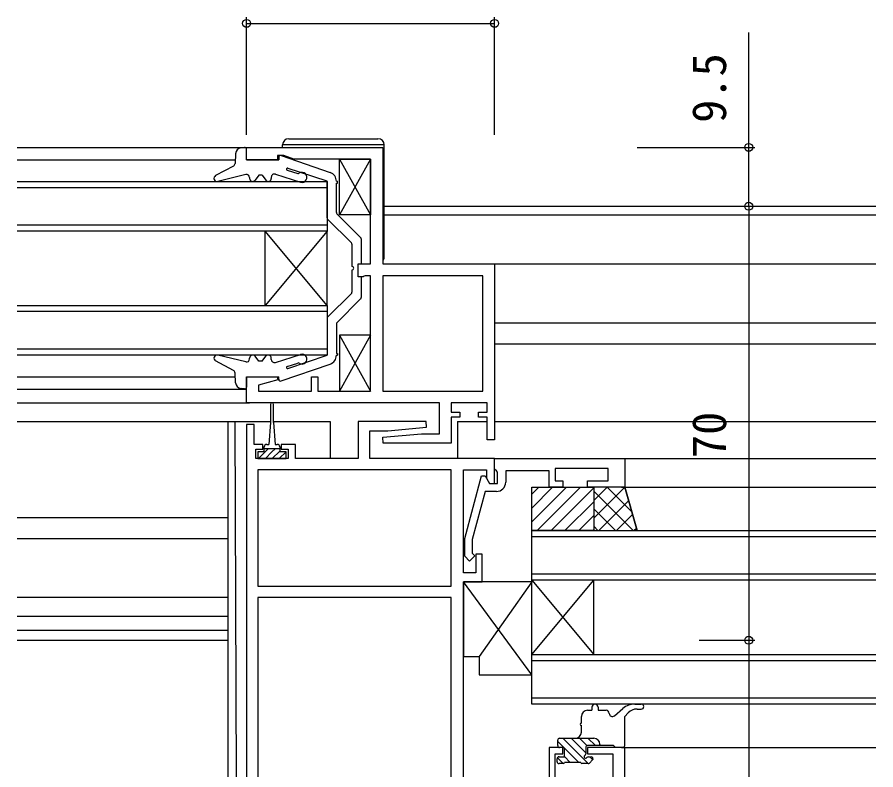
# Model space of a CAD drawing. Units: millimetres, scale not verified. Extents: x -437 to 438, y -281 to 278.
# Drawn here: x 12.1 to 150.6, y -125.3 to -3.9 of the extents above; entities that cross this region are included whole.
import ezdxf
from ezdxf.enums import TextEntityAlignment as Align

# ---------------------------------------------------------------- set-up
doc = ezdxf.new("R2010")
doc.units = ezdxf.units.MM
doc.header["$LTSCALE"] = 2
for name, color, linetype in [('0-2_YKK_11', 7, 'Continuous'), ('0-3_YKK_12', 2, 'Continuous'), ('0-4_YKK_13', 4, 'Continuous'), ('0-6_YKK_D', 6, 'Continuous')]:
    doc.layers.add(name, color=color, linetype=linetype)
doc.styles.add('ＭＳ ゴシック', font='')
doc.styles.get('ＭＳ ゴシック').set_extended_font_data('MS Gothic')

msp = doc.modelspace()

# ---------------------------------------------------------------- linework, layer by layer
at = {"layer": '0-2_YKK_11'}
for points in [[(80.183, -66.1), (49.083, -66.1), (49.083, -61.9), (54.043, -61.9), (54.112, -62.422), (50.983, -63.261), (50.983, -64.2), (59.583, -64.2), (59.583, -61.9), (60.583, -61.9), (60.583, -64.2), (69.083, -64.2), (69.083, -45.6), (68.229, -45.6), (68.056, -45.7), (67.883, -45.8), (67.083, -45.8), (67.083, -43.7), (69.083, -43.7), (69.083, -26.8), (56.731, -26.8), (55.083, -26.2), (54.083, -26.2), (54.083, -26.9), (49.083, -26.9), (49.083, -24.9), (71.083, -24.9), (71.083, -43.7), (89.083, -43.7), (89.083, -72.1), (87.883, -72.1), (87.883, -68.4), (86.483, -68.4), (86.483, -67.6), (87.883, -67.6), (87.883, -66.1), (82.083, -66.1), (82.083, -67.6), (83.483, -67.6), (83.483, -68.4)], [(83.483, -68.4), (82.083, -68.4), (82.083, -72.6), (71.105, -72.6), (71.063, -71.644), (77.276, -71.1), (80.183, -71.1), (80.183, -66.1)], [(84.083, -126.5), (84.083, -95), (87.083, -95), (87.083, -90.5), (86.083, -90.5), (86.083, -93.5), (84.083, -93.5), (84.083, -76.9), (87.783, -76.9), (87.783, -78.234), (88.283, -79.1), (89.083, -79.1), (89.083, -75.1), (68.983, -75.1), (68.983, -70.6), (71.89, -70.6), (78.103, -70.056), (78.061, -69.1), (67.083, -69.1), (67.083, -75.1), (56.983, -75.1), (56.983, -72.8), (54.683, -72.8), (54.683, -73.6)], [(49.083, -69.6), (49.083, -179.4)], [(54.683, -73.6), (55.783, -73.6), (55.783, -75.1), (50.583, -75.1), (50.583, -73.6), (51.683, -73.6), (51.683, -72.8), (50.283, -72.8), (50.283, -69.6), (49.083, -69.6)], [(89.383, -80.4), (87.563, -80.4), (85.483, -88.161), (85.483, -90.351), (85.907, -90.776), (85.059, -91.624), (84.283, -90.849), (84.283, -88.003), (86.99, -77.9), (87.59, -77.9), (88.283, -79.1), (89.583, -79.1), (89.583, -77.3), (89.383, -77.1), (89.083, -76.8), (89.083, -75.1)], [(89.083, -75.1), (110.083, -75.1), (110.083, -79.7), (104.083, -79.7), (104.083, -78.7), (107.383, -78.7), (107.383, -76.7), (98.883, -76.7), (98.883, -78.7), (100.083, -78.7), (100.083, -79.7), (97.883, -79.7), (97.883, -77.1), (90.883, -77.1), (90.883, -78.9)], [(98.883, -126.5), (98.883, -122.7), (100.083, -122.7), (100.083, -121.7), (97.883, -121.7), (97.883, -126.5)], [(110.083, -128.5), (110.083, -121.7), (104.083, -121.7), (104.083, -122.7), (108.183, -122.7), (108.183, -126.5)]]:
    msp.add_lwpolyline(points, dxfattribs=at)
for points in [[(87.183, -64.2), (87.183, -45.6), (71.083, -45.6), (71.083, -64.2)], [(82.083, -76.9), (50.883, -76.9), (50.883, -95.7), (82.083, -95.7)], [(50.883, -97.5), (50.883, -173.6), (87.283, -173.6), (87.283, -128.5), (82.083, -128.5), (82.083, -97.5)]]:
    msp.add_lwpolyline(points, close=True, dxfattribs=at)
msp.add_arc((89.383, -78.9), 1.5, 270.00001, 359.99999, dxfattribs=at)
at = {"layer": '0-3_YKK_12'}
for p, q in [((12.083, -24.9), (49.383, -24.9)), ((12.083, -26.9), (47.273, -26.9)), ((12.083, -30.4), (62.083, -30.4)), ((62.083, -30.4), (62.083, -38.4)), ((62.083, -31.4), (12.083, -31.4)), ((71.283, -34.4), (150.583, -34.4)), ((71.283, -35.8), (150.583, -35.8)), ((12.083, -37.4), (62.083, -37.4)), ((62.083, -38.4), (12.083, -38.4)), ((52.083, -50.4), (52.083, -38.4)), ((62.083, -50.4), (52.083, -38.4)), ((62.083, -38.4), (52.083, -50.4)), ((62.083, -50.4), (62.083, -38.4)), ((88.083, -43.7), (150.583, -43.7)), ((12.084, -50.4), (62.083, -50.4)), ((62.083, -50.4), (62.083, -58.4)), ((62.083, -51.4), (12.084, -51.4)), ((89.083, -53.2), (150.583, -53.2)), ((89.083, -56.6), (150.583, -56.6)), ((12.084, -57.4), (62.083, -57.4)), ((62.083, -58.4), (12.084, -58.4)), ((12.084, -61.899), (47.265, -61.898)), ((12.084, -63.9), (49.083, -63.899)), ((12.084, -66.1), (49.583, -66.1)), ((12.084, -69.1), (52.933, -69.1)), ((53.433, -69.1), (62.583, -69.1)), ((62.583, -69.1), (62.583, -75.1)), ((83.083, -69.1), (87.883, -69.1)), ((83.083, -69.1), (83.083, -75.1)), ((89.083, -69.1), (150.583, -69.1)), ((109.783, -75.1), (150.583, -75.1)), ((109.583, -79.7), (150.583, -79.7)), ((12.085, -84.6), (46.083, -84.6)), ((12.085, -88), (46.083, -88)), ((150.583, -87.7), (95.083, -87.7)), ((95.083, -93.7), (150.583, -93.7)), ((95.083, -106.7), (95.083, -94.7)), ((95.083, -106.7), (105.083, -94.7)), ((95.083, -94.7), (105.083, -106.7)), ((150.583, -94.7), (95.083, -94.7)), ((105.083, -106.7), (105.083, -94.7)), ((12.085, -100.5), (46.084, -100.5)), ((12.085, -102.77), (46.084, -102.77)), ((12.085, -104.4), (46.084, -104.4)), ((150.583, -107.7), (95.083, -107.7)), ((95.083, -113.7), (150.583, -113.7)), ((150.583, -114.7), (95.083, -114.7)), ((109.583, -121.7), (150.583, -121.7))]:
    msp.add_line(p, q, dxfattribs=at)
for points in [[(95.083, -94.7), (95.083, -86.7), (150.583, -86.7)], [(95.083, -114.7), (95.083, -106.7), (150.583, -106.7)]]:
    msp.add_lwpolyline(points, dxfattribs=at)
at = {"layer": '0-4_YKK_13'}
for p, q in [((55.883, -23.5), (70.283, -23.5)), ((48.74, -24.926), (48.191, -24.991)), ((71.283, -24.5), (54.883, -24.5)), ((54.883, -24.9), (54.883, -24.5)), ((71.283, -42.7), (71.283, -24.5)), ((47.31, -25.937), (47.238, -27.489)), ((49.076, -26.9), (49.076, -25.224)), ((54.673, -26.217), (62.567, -28.954)), ((49.076, -26.9), (54.276, -26.9)), ((54.276, -26.5), (54.276, -26.9)), ((64.083, -26.8), (69.083, -35.8)), ((69.083, -26.8), (64.083, -35.8)), ((46.975, -27.906), (44.093, -29.458)), ((55.622, -28.568), (57.33, -29.112)), ((62.075, -30.373), (55.659, -28.23)), ((48.958, -29.292), (44.448, -30.385)), ((49.576, -29.778), (49.576, -29.9)), ((51.076, -29.4), (50.476, -30.2)), ((51.576, -29.4), (51.076, -29.4)), ((51.576, -29.4), (52.176, -30.2)), ((53.076, -29.7), (53.076, -29.9)), ((53.728, -29.223), (57.774, -30.513)), ((62.076, -36.276), (62.076, -30.373)), ((63.576, -30.371), (63.576, -30.371)), ((63.576, -30.371), (63.576, -30.371)), ((63.576, -30.371), (63.776, -30.371)), ((63.776, -30.671), (63.776, -30.371)), ((63.576, -35.41), (63.576, -30.671)), ((63.576, -30.671), (63.776, -30.671)), ((63.664, -35.622), (67.488, -39.446)), ((62.164, -36.488), (65.988, -40.312)), ((67.576, -39.658), (67.576, -43.7)), ((66.076, -40.524), (66.076, -44.1)), ((66.076, -44.7), (66.076, -48.276)), ((67.576, -45.8), (67.576, -49.142)), ((62.164, -52.312), (65.988, -48.488)), ((63.664, -53.178), (67.488, -49.354)), ((62.076, -52.524), (62.076, -58.427)), ((63.576, -53.39), (63.576, -58.129)), ((64.083, -55.2), (69.083, -64.2)), ((69.083, -55.2), (64.083, -64.2)), ((63.576, -58.129), (63.776, -58.129)), ((63.776, -58.129), (63.776, -58.429)), ((46.975, -60.894), (44.093, -59.342)), ((48.958, -59.508), (44.448, -58.415)), ((49.576, -59.022), (49.576, -58.9)), ((51.076, -59.4), (50.476, -58.6)), ((51.576, -59.4), (51.076, -59.4)), ((51.576, -59.4), (52.176, -58.6)), ((53.076, -59.1), (53.076, -58.9)), ((53.728, -59.577), (57.774, -58.287)), ((55.725, -60.548), (62.076, -58.427)), ((63.576, -58.429), (63.576, -58.429)), ((63.576, -58.429), (63.576, -58.429)), ((63.576, -58.429), (63.776, -58.429)), ((54.674, -62.583), (62.567, -59.846)), ((55.622, -60.232), (57.33, -59.688)), ((47.31, -62.863), (47.238, -61.311)), ((49.076, -61.9), (54.276, -61.9)), ((49.076, -61.9), (49.076, -63.576)), ((54.276, -62.3), (54.276, -61.9)), ((48.74, -63.874), (48.191, -63.809)), ((52.933, -66.35), (52.933, -69.3)), ((53.433, -69.3), (53.433, -66.35)), ((46.083, -69.1), (46.083, -127.1)), ((47.19, -69.1), (47.393, -126.8)), ((52.933, -69.3), (52.683, -72.8)), ((53.433, -69.3), (53.683, -72.8)), ((51.933, -74), (51.933, -73.2)), ((52.333, -72.8), (52.683, -72.8)), ((53.683, -72.8), (54.033, -72.8)), ((54.433, -73.2), (54.433, -74)), ((50.971, -74), (50.883, -74.088)), ((52.593, -73.5), (50.993, -75.1)), ((54.433, -73.5), (51.933, -73.5)), ((54.433, -73.905), (53.238, -75.1)), ((55.461, -74), (54.361, -75.1)), ((95.083, -80.827), (96.21, -79.7)), ((95.083, -83.072), (98.455, -79.7)), ((95.083, -85.317), (100.7, -79.7)), ((95.945, -86.7), (102.945, -79.7)), ((98.19, -86.7), (105.083, -79.807)), ((105.083, -81.872), (107.255, -79.7)), ((105.083, -84.7), (110.083, -79.7)), ((107.255, -79.7), (111.215, -83.66)), ((110.083, -79.7), (112.083, -86.7)), ((105.083, -80.357), (111.426, -86.7)), ((100.435, -86.7), (105.083, -82.052)), ((105.912, -86.7), (110.712, -81.9)), ((102.68, -86.7), (105.083, -84.297)), ((105.083, -83.185), (108.598, -86.7)), ((108.74, -86.7), (111.34, -84.1)), ((104.925, -86.7), (105.083, -86.542)), ((105.083, -86.014), (105.769, -86.7)), ((111.568, -86.7), (111.969, -86.3)), ((95.083, -110), (84.083, -95)), ((95.083, -95), (86.583, -107)), ((46.083, -97.5), (12.085, -97.5)), ((111.724, -114.7), (112.746, -114.7)), ((104.083, -115.7), (104.783, -115.7)), ((104.783, -115.2), (104.783, -115.7)), ((105.783, -115.2), (105.783, -115.7)), ((105.783, -115.7), (107.083, -115.7)), ((108.407, -116.581), (109.783, -115.413)), ((110.083, -116.7), (110.627, -116.125)), ((112.08, -115.5), (112.746, -115.5)), ((103.083, -117.75), (103.083, -116.7)), ((110.083, -121.4), (110.083, -116.7)), ((103.083, -119.2), (103.083, -118.15)), ((99.583, -120.2), (105.083, -120.2)), ((100.102, -120.201), (104.2, -124.3)), ((101.449, -120.201), (103.783, -122.535)), ((102.795, -120.2), (104.005, -121.41)), ((104.142, -120.2), (105.342, -121.4)), ((105.709, -120.42), (105.863, -120.574)), ((99.283, -121.4), (99.283, -120.5)), ((99.283, -120.729), (102.654, -124.1)), ((100.083, -121.7), (99.583, -121.7)), ((103.783, -121.7), (103.783, -122.739)), ((108.283, -121.4), (104.083, -121.4)), ((106.083, -121.2), (106.083, -121.4)), ((108.583, -121.7), (108.283, -121.4)), ((109.783, -121.7), (108.583, -121.7)), ((100.383, -123.176), (101.306, -124.1)), ((104.244, -123.2), (104.683, -123.2)), ((104.448, -123.2), (104.925, -123.677)), ((99.183, -124), (99.183, -123.5)), ((99.218, -123.359), (100.159, -124.3)), ((100.183, -124.3), (99.483, -124.3)), ((102.983, -124.1), (100.383, -124.1)), ((104.183, -124.3), (103.183, -124.3)), ((104.895, -123.712), (104.395, -124.212))]:
    msp.add_line(p, q, dxfattribs=at)
for points in [[(64.083, -26.8), (69.083, -26.8), (69.083, -35.8), (64.083, -35.8)], [(64.083, -64.2), (69.083, -64.2), (69.083, -55.2), (64.083, -55.2)], [(105.083, -79.7), (105.083, -86.7), (95.083, -86.7), (95.083, -79.7)], [(105.083, -79.7), (105.083, -86.7), (112.083, -86.7), (110.083, -79.7)], [(95.083, -110), (95.083, -95), (84.083, -95), (84.083, -107), (86.583, -107), (86.583, -110)]]:
    msp.add_lwpolyline(points, close=True, dxfattribs=at)
for points in [[(51.933, -74), (50.883, -74), (50.883, -75.1), (55.483, -75.1), (55.483, -74), (54.433, -74)], [(53.716, -73.5), (53.183, -74.033), (52.116, -75.1)], [(99.483, -123.2), (100.383, -123.2), (100.383, -122)]]:
    msp.add_lwpolyline(points, dxfattribs=at)
for centre, radius, start, end in [((55.883, -24.5), 1, 90, 180), ((70.283, -24.5), 1, 0, 90), ((48.776, -25.224), 0.3, 0, 96.78003), ((48.309, -25.984), 1, 96.78003, 177.31769), ((54.576, -26.5), 0.3, 70.87549, 180), ((46.738, -27.466), 0.5, 298.31242, 357.31769), ((55.672, -28.409), 0.166, 71.53127, 252.31955), ((57.421, -28.826), 0.3, 252.31955, 302.79835), ((58.017, -29.751), 0.8, 252.31955, 122.79835), ((62.076, -30.371), 1.5, 360, 70.87549), ((44.331, -29.899), 0.5, 118.31242, 283.62039), ((49.076, -29.778), 0.5, 0, 103.62039), ((50.076, -29.9), 0.5, 180, 323.1301), ((52.576, -29.9), 0.5, 216.8699, 0), ((53.576, -29.7), 0.5, 72.31955, 180), ((63.876, -35.41), 0.3, 180, 225), ((62.376, -36.276), 0.3, 180.00015, 225), ((67.276, -39.658), 0.3, 0, 45), ((65.776, -40.524), 0.3, 0, 45), ((70.783, -42.7), 0.5, 306.8699, 0), ((66.076, -44.4), 0.3, 270, 90), ((65.776, -48.276), 0.3, 315, 0), ((67.276, -49.142), 0.3, 315, 0), ((62.376, -52.524), 0.3, 135, 179.99985), ((63.876, -53.39), 0.3, 135, 180), ((44.331, -58.901), 0.5, 76.37961, 241.68758), ((49.076, -59.022), 0.5, 256.37961, 0), ((50.076, -58.9), 0.5, 36.8699, 180), ((52.576, -58.9), 0.5, 360, 143.1301), ((53.576, -59.1), 0.5, 180, 287.68045), ((58.017, -59.049), 0.8, 237.20165, 107.68045), ((62.076, -58.429), 1.5, 289.12451, 0), ((46.738, -61.334), 0.5, 2.68232, 61.68758), ((55.672, -60.391), 0.166, 107.68045, 288.46873), ((57.421, -59.974), 0.3, 57.20165, 107.68045), ((54.576, -62.3), 0.3, 180, 289.12451), ((48.309, -62.816), 1, 182.68232, 263.21997), ((48.776, -63.576), 0.3, 263.21997, 360), ((53.183, -66.35), 0.25, 0, 180), ((52.333, -73.2), 0.4, 90, 180), ((54.033, -73.2), 0.4, 0, 90), ((105.283, -115.2), 0.5, 0, 180), ((111.724, -117.7), 3, 90, 130.32855), ((112.746, -115.1), 0.4, 270, 90), ((104.083, -116.7), 1, 90, 180), ((107.083, -116.2), 0.5, 0, 90), ((108.083, -116.2), 0.5, 180, 310.32855), ((112.08, -117.5), 2, 90, 136.56767), ((103.083, -117.95), 0.2, 90, 270), ((99.583, -120.5), 0.3, 90, 180), ((102.083, -119.2), 1, 270, 0), ((105.083, -121.2), 1, 0, 90), ((99.583, -121.4), 0.3, 180, 270), ((100.083, -122), 0.3, 0, 90), ((104.083, -121.7), 0.3, 90, 180), ((109.783, -121.4), 0.3, 270, 0), ((99.483, -123.5), 0.3, 90, 180), ((103.783, -123.2), 0.25, 123.05573, 326.94427), ((103.483, -122.739), 0.3, 303.05573, 0), ((104.244, -123.5), 0.3, 90, 146.94427), ((104.683, -123.5), 0.3, 315, 90), ((99.483, -124), 0.3, 180, 270), ((100.183, -124.1), 0.2, 270, 0), ((103.183, -124.1), 0.2, 180, 270), ((104.183, -124), 0.3, 270, 315)]:
    msp.add_arc(centre, radius, start, end, dxfattribs=at)
at = {"layer": '0-6_YKK_D'}
for p, q in [((49.083, -22.9), (49.083, -3.9)), ((89.083, -22.9), (89.083, -3.9)), ((49.083, -4.9), (89.083, -4.9)), ((112.083, -24.9), (131.083, -24.9)), ((130.083, -34.4), (130.083, -104.4)), ((122.083, -104.4), (131.083, -104.4)), ((122.083, -104.4), (131.083, -104.4)), ((130.083, -104.4), (130.083, -179.4))]:
    msp.add_line(p, q, dxfattribs=at)
msp.add_lwpolyline([(130.083, -34.4), (130.083, -24.9), (130.083, -6.376)], dxfattribs=at)
for centre in [(49.083, -4.9), (89.083, -4.9), (130.083, -24.9), (130.083, -34.4), (130.083, -34.4), (130.083, -104.4), (130.083, -104.4)]:
    msp.add_circle(centre, 0.637, dxfattribs=at)

# ---------------------------------------------------------------- texts
at = {"layer": '0-6_YKK_D', "style": 'ＭＳ ゴシック'}
for s, p in [('9.5', (128.083, -20.947)), ('70', (128.083, -75.025))]:
    msp.add_text(s, height=5.499, rotation=90, dxfattribs=at).set_placement(p, align=Align.BOTTOM_LEFT)

doc.saveas('drawing.dxf')
